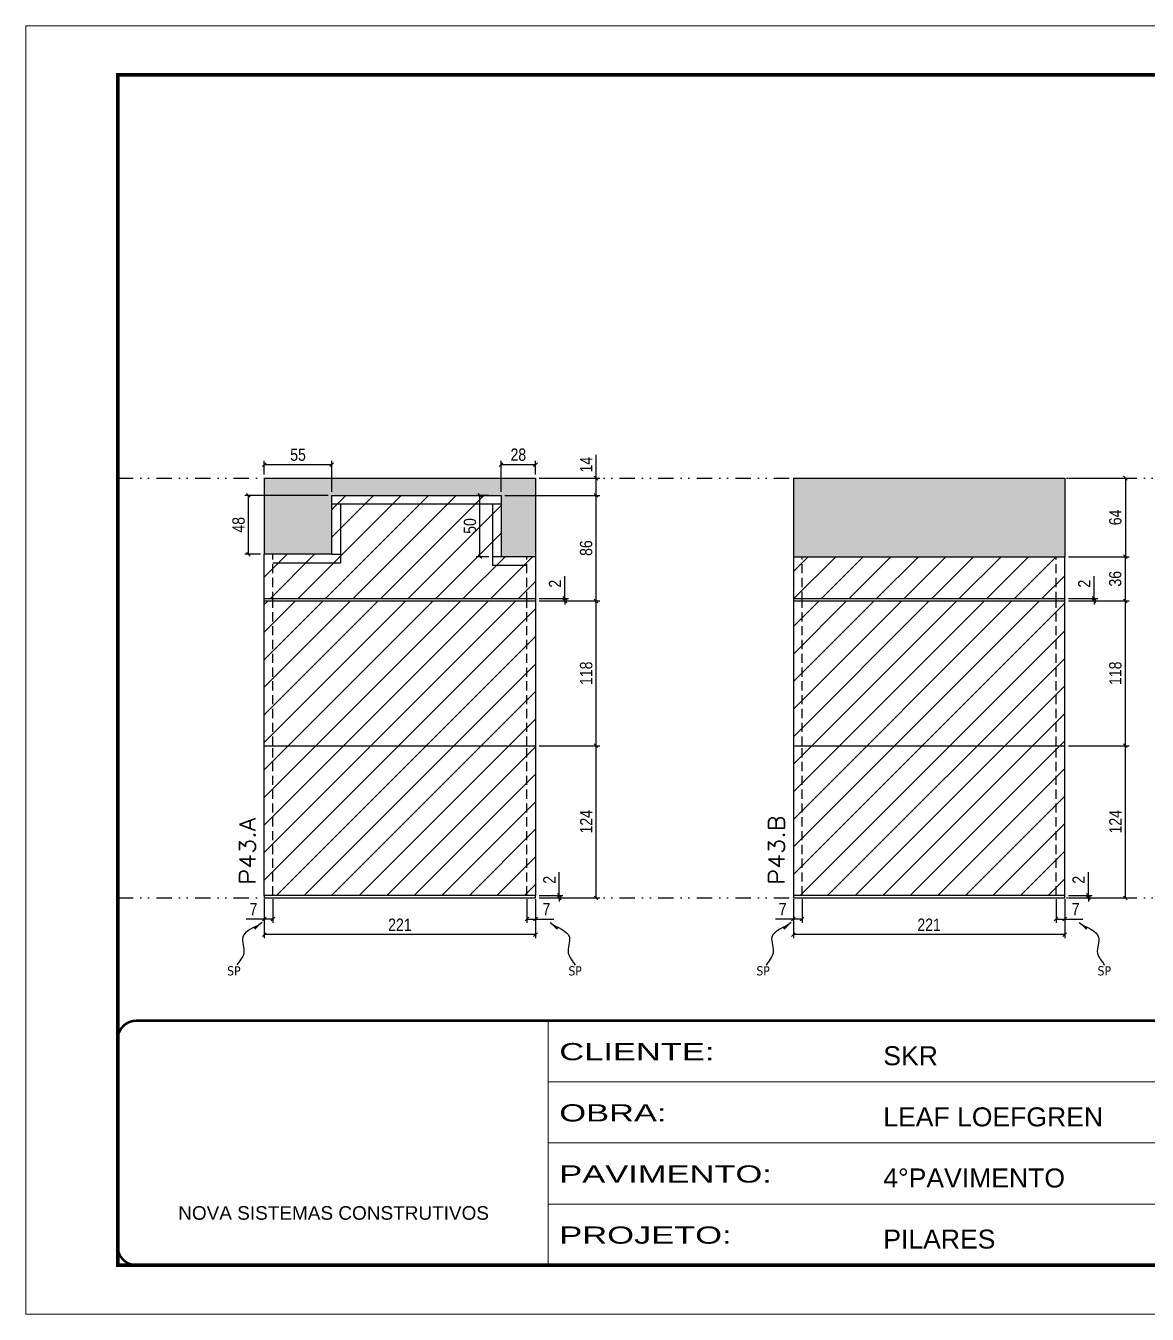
# Model space of a CAD drawing. Extents: x 14400 to 27878, y -21631 to 6985.
# Drawn here: x 17583 to 18497, y -10145 to -9095 of the extents above; entities that cross this region are included whole.
import ezdxf

# ---------------------------------------------------------------- set-up
doc = ezdxf.new("R2010")
doc.units = 0
for name, pattern in [('CONTINUO', [0]), ('DASHED', [0.75, 0.5, -0.25]), ('DIVIDE2', [0.625, 0.25, -0.125, 0, -0.125, 0, -0.125]), ('HIDDEN', [0.375, 0.25, -0.125])]:
    doc.linetypes.add(name, pattern=pattern)
for name, color, linetype in [('COTA', 241, 'Continuous'), ('Nível', 160, 'Continuous'), ('Painéis', 200, 'Continuous'), ('SARR_2.2x7', 40, 'Continuous'), ('Sarrafo de Pressão', 42, 'HIDDEN'), ('texto', 7, 'Continuous')]:
    doc.layers.add(name, color=color, linetype=linetype)
for name, color, linetype, lineweight in [('Folhas', 255, 'Continuous', 9), ('Hachura', 251, 'Continuous', 9), ('SARRAFO DE PRESSAO', 251, 'DASHED', 9), ('Texto Seção', 7, 'Continuous', 15)]:
    doc.layers.add(name, color=color, linetype=linetype, lineweight=lineweight)
doc.styles.add('ARIAL', font='arial.ttf')
doc.styles.add('COTA TECNICA', font='techl___.ttf', dxfattribs={"height": 10})
doc.styles.add('COTA TECNICA-50', font='techl___.ttf', dxfattribs={"height": 10})
doc.styles.add('REGUA-120', font='ROMANS.shx', dxfattribs={"height": 15})
doc.styles.get("Standard").update_dxf_attribs({"font": 'arial.ttf'})
doc.styles.add('Tecnologia', font='')
doc.styles.get('Tecnologia').set_extended_font_data('Forgotten Futurist')
doc.dimstyles.new('COTA PAINEL-50', dxfattribs={"dimtxt": 10, "dimasz": 3, "dimexe": 3, "dimexo": 3, "dimgap": 3, "dimtad": 1, "dimdec": 1, "dimzin": 12, "dimdsep": 46, "dimtxsty": 'COTA TECNICA-50', "dimblk1": 'OBLIQUE', "dimblk2": 'OBLIQUE', "dimsah": 1, "dimcen": 0.9, "dimclrd": 4, "dimclre": 4, "dimclrt": 240, "dimadec": 1, "dimazin": 3, "dimtfac": 1, "dimtdec": 1, "dimtmove": 0, "dimatfit": 3, "dimfxl": 1, "dimtolj": 1, "dimtzin": 12, "dimarcsym": 0})
doc.dimstyles.new('PAINEL', dxfattribs={"dimtxt": 10, "dimasz": 3, "dimexe": 3, "dimexo": 3, "dimgap": 3, "dimtad": 1, "dimdec": 1, "dimzin": 12, "dimdsep": 46, "dimtxsty": 'COTA TECNICA', "dimblk1": 'OBLIQUE', "dimblk2": 'OBLIQUE', "dimsah": 1, "dimcen": 0.9, "dimclrd": 4, "dimclre": 4, "dimclrt": 240, "dimadec": 1, "dimazin": 3, "dimtfac": 1, "dimtdec": 1, "dimtmove": 0, "dimatfit": 3, "dimfxl": 1, "dimtolj": 1, "dimtzin": 12, "dimarcsym": 0})
doc.dimstyles.get("Standard").update_dxf_attribs({"dimtxt": 0.18, "dimasz": 0.18, "dimexe": 0.18, "dimexo": 0.0625, "dimgap": 0.09, "dimtad": 0, "dimtih": 1, "dimtoh": 1, "dimdec": 4, "dimzin": 0, "dimdsep": 46, "dimtxsty": 'Standard', "dimcen": 0.09, "dimadec": 0, "dimazin": 0, "dimtfac": 1, "dimtdec": 4, "dimtofl": 0, "dimtmove": 0, "dimatfit": 3, "dimfxl": 1, "dimtolj": 1, "dimtzin": 0, "dimarcsym": 0})

# ---------------------------------------------------------------- blocks, each defined once
blk = doc.blocks.new('9999999999')
at = {"color": 30, "linetype": 'CONTINUO'}
for p, q in [((98564.6, 34230.2), (98564.6, 34429.4)), ((98564.6, 34379.6), (99584, 34379.6)), ((98564.6, 34329.8), (99488, 34329.8)), ((98564.6, 34280), (99488, 34280))]:
    blk.add_line(p, q, dxfattribs=at)
at = {"color": 30, "linetype": 'CONTINUO', "const_width": 2}
blk.add_lwpolyline([(99584, 34230.2), (99584, 34414.4, 0.414214), (99569, 34429.4), (98229, 34429.4, 0.414214), (98214, 34414.4), (98214, 34245.2, 0.414214), (98229, 34230.2), (99584, 34230.2)], format="xyb", dxfattribs=at)
at = {"layer": 'Folhas'}
blk.add_lwpolyline([(98139, 34190.2), (99624, 34190.2), (99624, 35240.2), (98139, 35240.2)], close=True, dxfattribs=at)
at = {"layer": 'Folhas', "color": 30, "const_width": 3}
blk.add_lwpolyline([(98214, 34230.2), (99584, 34230.2), (99584, 35200.2), (98214, 35200.2)], close=True, dxfattribs=at)
at = {"color": 7, "linetype": 'Continuous', "ltscale": 5, "style": 'ARIAL'}
for s, height, p in [('SKR', 15.48, (98837.7, 34393.1)), ('LEAF LOEFGREN', 15.483, (98837.7, 34343.3)), ('4°PAVIMENTO', 15.483, (98837.7, 34293.5)), ('NOVA SISTEMAS CONSTRUTIVOS', 11.059, (98263.2, 34267.2)), ('PILARES', 15.48, (98837.7, 34243.7))]:
    blk.add_text(s, height=height, dxfattribs=at).set_placement(p)
at = {"layer": 'Folhas', "color": 7, "style": 'Tecnologia', "width": 1.5}
for s, p in [('CLIENTE:', (98573.7, 34397.2)), ('OBRA:', (98573.7, 34347.3)), ('PAVIMENTO:', (98573.7, 34297.5)), ('PROJETO:', (98573.7, 34247.7))]:
    blk.add_text(s, height=14, dxfattribs=at).set_placement(p)
blk = doc.blocks.new('_Oblique')
at = {"color": 0, "linetype": 'ByBlock', "lineweight": -2}
blk.add_line((-0.5, -0.5), (0.5, 0.5), dxfattribs=at)
blk = doc.blocks.new('*D1730')
at = {"layer": 'COTA', "color": 4, "lineweight": -2, "transparency": 16777216}
for p, q in [((18209, -9807), (18209, -9838.9)), ((18430, -9807), (18430, -9838.9)), ((18430, -9835.9), (18209, -9835.9))]:
    blk.add_line(p, q, dxfattribs=at)
at = {"layer": 'Defpoints', "color": 0, "transparency": 16777216}
for p in [(18209, -9804), (18430, -9804), (18209, -9835.9)]:
    blk.add_point(p, dxfattribs=at)
at = {"layer": 'COTA', "color": 4, "lineweight": -2, "transparency": 16777216, "xscale": 3, "yscale": 3, "zscale": 3, "rotation": 180}
blk.add_blockref('_Oblique', (18209, -9835.9), dxfattribs=at)
at = {"layer": 'COTA', "color": 4, "lineweight": -2, "transparency": 16777216, "xscale": 3, "yscale": 3, "zscale": 3}
blk.add_blockref('_Oblique', (18430, -9835.9), dxfattribs=at)
at = {"layer": 'COTA', "color": 240, "transparency": 16777216, "insert": (18319.5, -9827.9), "char_height": 10, "attachment_point": 5, "style": 'COTA TECNICA'}
blk.add_mtext('\\A1;221', dxfattribs=at)
blk = doc.blocks.new('*D1731')
at = {"layer": 'COTA', "color": 4, "lineweight": -2, "transparency": 16777216}
for p, q in [((18423, -9807), (18423, -9826.3)), ((18430, -9809), (18430, -9826.3)), ((18423, -9823.3), (18430, -9823.3)), ((18430, -9823.3), (18444.8, -9823.3))]:
    blk.add_line(p, q, dxfattribs=at)
at = {"layer": 'Defpoints', "color": 0, "transparency": 16777216}
for p in [(18423, -9804), (18430, -9806), (18430, -9823.3)]:
    blk.add_point(p, dxfattribs=at)
at = {"layer": 'COTA', "color": 4, "lineweight": -2, "transparency": 16777216, "xscale": 3, "yscale": 3, "zscale": 3, "rotation": 180}
blk.add_blockref('_Oblique', (18423, -9823.3), dxfattribs=at)
at = {"layer": 'COTA', "color": 4, "lineweight": -2, "transparency": 16777216, "xscale": 3, "yscale": 3, "zscale": 3}
blk.add_blockref('_Oblique', (18430, -9823.3), dxfattribs=at)
at = {"layer": 'COTA', "color": 240, "transparency": 16777216, "insert": (18438.9, -9815.2), "char_height": 10, "attachment_point": 5, "style": 'COTA TECNICA-50'}
blk.add_mtext('\\A1;7', dxfattribs=at)
blk = doc.blocks.new('*D1732')
at = {"layer": 'COTA', "color": 4, "lineweight": -2, "transparency": 16777216}
for p, q in [((18209, -9809), (18209, -9826.3)), ((18216, -9807), (18216, -9826.3)), ((18209, -9823.3), (18194.3, -9823.3)), ((18216, -9823.3), (18209, -9823.3))]:
    blk.add_line(p, q, dxfattribs=at)
at = {"layer": 'Defpoints', "color": 0, "transparency": 16777216}
for p in [(18209, -9806), (18216, -9804), (18209, -9823.3)]:
    blk.add_point(p, dxfattribs=at)
at = {"layer": 'COTA', "color": 4, "lineweight": -2, "transparency": 16777216, "xscale": 3, "yscale": 3, "zscale": 3, "rotation": 180}
blk.add_blockref('_Oblique', (18209, -9823.3), dxfattribs=at)
at = {"layer": 'COTA', "color": 4, "lineweight": -2, "transparency": 16777216, "xscale": 3, "yscale": 3, "zscale": 3}
blk.add_blockref('_Oblique', (18216, -9823.3), dxfattribs=at)
at = {"layer": 'COTA', "color": 240, "transparency": 16777216, "insert": (18200.2, -9815.2), "char_height": 10, "attachment_point": 5, "style": 'COTA TECNICA-50'}
blk.add_mtext('\\A1;7', dxfattribs=at)
blk = doc.blocks.new('*D1733')
at = {"layer": 'COTA', "color": 4, "lineweight": -2, "transparency": 16777216}
for p, q in [((18449.3, -9804), (18449.3, -9785.2)), ((18433, -9804), (18452.3, -9804)), ((18433, -9806), (18452.3, -9806)), ((18449.3, -9806), (18449.3, -9804)), ((18449.3, -9806), (18449.3, -9809))]:
    blk.add_line(p, q, dxfattribs=at)
at = {"layer": 'Defpoints', "color": 0, "transparency": 16777216}
for p in [(18430, -9804), (18430, -9806), (18449.3, -9806)]:
    blk.add_point(p, dxfattribs=at)
at = {"layer": 'COTA', "color": 4, "lineweight": -2, "transparency": 16777216, "xscale": 3, "yscale": 3, "zscale": 3}
for p, rotation in [((18449.3, -9804), 270), ((18449.3, -9806), 90)]:
    blk.add_blockref('_Oblique', p, dxfattribs=dict(at, rotation=rotation))
at = {"layer": 'COTA', "color": 240, "transparency": 16777216, "insert": (18441.3, -9791.3), "char_height": 10, "attachment_point": 5, "rotation": 90, "style": 'COTA TECNICA-50'}
blk.add_mtext('\\A1;2', dxfattribs=at)
blk = doc.blocks.new('*D1734')
at = {"layer": 'COTA', "color": 4, "linetype": 'ByBlock', "lineweight": -2, "transparency": 16777216}
for p, q in [((18433, -9682), (18482.4, -9682)), ((18479.4, -9806), (18479.4, -9682)), ((18433, -9806), (18482.4, -9806))]:
    blk.add_line(p, q, dxfattribs=at)
at = {"layer": 'Defpoints', "color": 0, "linetype": 'ByBlock', "transparency": 16777216}
for p in [(18430, -9682), (18479.4, -9682), (18430, -9806)]:
    blk.add_point(p, dxfattribs=at)
at = {"layer": 'COTA', "color": 4, "linetype": 'ByBlock', "lineweight": -2, "transparency": 16777216, "xscale": 3, "yscale": 3, "zscale": 3}
for p, rotation in [((18479.4, -9682), 90), ((18479.4, -9806), 270)]:
    blk.add_blockref('_Oblique', p, dxfattribs=dict(at, rotation=rotation))
at = {"layer": 'COTA', "color": 240, "linetype": 'ByBlock', "transparency": 16777216, "insert": (18471.3, -9744), "char_height": 10, "attachment_point": 5, "rotation": 90, "style": 'COTA TECNICA'}
blk.add_mtext('\\A1;124', dxfattribs=at)
blk = doc.blocks.new('*D1735')
at = {"layer": 'COTA', "color": 4, "linetype": 'ByBlock', "lineweight": -2, "transparency": 16777216}
for p, q in [((18433, -9682), (18482.4, -9682)), ((18479.4, -9806), (18479.4, -9682)), ((18433, -9806), (18482.4, -9806))]:
    blk.add_line(p, q, dxfattribs=at)
at = {"layer": 'Defpoints', "color": 0, "linetype": 'ByBlock', "transparency": 16777216}
for p in [(18430, -9682), (18479.4, -9682), (18430, -9806)]:
    blk.add_point(p, dxfattribs=at)
at = {"layer": 'COTA', "color": 4, "linetype": 'ByBlock', "lineweight": -2, "transparency": 16777216, "xscale": 3, "yscale": 3, "zscale": 3}
for p, rotation in [((18479.4, -9682), 90), ((18479.4, -9806), 270)]:
    blk.add_blockref('_Oblique', p, dxfattribs=dict(at, rotation=rotation))
at = {"layer": 'COTA', "color": 240, "linetype": 'ByBlock', "transparency": 16777216, "insert": (18471.3, -9744), "char_height": 10, "attachment_point": 5, "rotation": 90, "style": 'COTA TECNICA'}
blk.add_mtext('\\A1;124', dxfattribs=at)
blk = doc.blocks.new('*D1736')
at = {"layer": 'COTA', "color": 4, "lineweight": -2, "transparency": 16777216}
for p, q in [((18433, -9564), (18482.4, -9564)), ((18479.4, -9682), (18479.4, -9564)), ((18433, -9682), (18482.4, -9682))]:
    blk.add_line(p, q, dxfattribs=at)
at = {"layer": 'Defpoints', "color": 0, "transparency": 16777216}
for p in [(18430, -9564), (18479.4, -9564), (18430, -9682)]:
    blk.add_point(p, dxfattribs=at)
at = {"layer": 'COTA', "color": 4, "lineweight": -2, "transparency": 16777216, "xscale": 3, "yscale": 3, "zscale": 3}
for p, rotation in [((18479.4, -9564), 90), ((18479.4, -9682), 270)]:
    blk.add_blockref('_Oblique', p, dxfattribs=dict(at, rotation=rotation))
at = {"layer": 'COTA', "color": 240, "transparency": 16777216, "insert": (18471.3, -9623), "char_height": 10, "attachment_point": 5, "rotation": 90, "style": 'COTA TECNICA'}
blk.add_mtext('\\A1;118', dxfattribs=at)
blk = doc.blocks.new('*D1737')
at = {"layer": 'COTA', "color": 4, "lineweight": -2, "transparency": 16777216}
for p, q in [((18433, -9464), (18482.4, -9464)), ((18479.4, -9464), (18479.4, -9528)), ((18433, -9528), (18482.4, -9528))]:
    blk.add_line(p, q, dxfattribs=at)
at = {"layer": 'Defpoints', "color": 0, "transparency": 16777216}
for p in [(18430, -9464), (18430, -9528), (18479.4, -9528)]:
    blk.add_point(p, dxfattribs=at)
at = {"layer": 'COTA', "color": 4, "lineweight": -2, "transparency": 16777216, "xscale": 3, "yscale": 3, "zscale": 3}
for p, rotation in [((18479.4, -9464), 90), ((18479.4, -9528), 270)]:
    blk.add_blockref('_Oblique', p, dxfattribs=dict(at, rotation=rotation))
at = {"layer": 'COTA', "color": 240, "transparency": 16777216, "insert": (18471.3, -9496), "char_height": 10, "attachment_point": 5, "rotation": 90, "style": 'COTA TECNICA'}
blk.add_mtext('\\A1;64', dxfattribs=at)
blk = doc.blocks.new('*D2087')
at = {"layer": 'COTA', "color": 4, "lineweight": -2, "transparency": 16777216}
for p, q in [((18433, -9528), (18482.4, -9528)), ((18479.4, -9564), (18479.4, -9528)), ((18433, -9564), (18482.4, -9564))]:
    blk.add_line(p, q, dxfattribs=at)
at = {"layer": 'Defpoints', "color": 0, "transparency": 16777216}
for p in [(18430, -9528), (18479.4, -9528), (18430, -9564)]:
    blk.add_point(p, dxfattribs=at)
at = {"layer": 'COTA', "color": 4, "lineweight": -2, "transparency": 16777216, "xscale": 3, "yscale": 3, "zscale": 3}
for p, rotation in [((18479.4, -9528), 90), ((18479.4, -9564), 270)]:
    blk.add_blockref('_Oblique', p, dxfattribs=dict(at, rotation=rotation))
at = {"layer": 'COTA', "color": 240, "transparency": 16777216, "insert": (18471.2, -9546), "char_height": 10, "attachment_point": 5, "rotation": 90, "style": 'COTA TECNICA'}
blk.add_mtext('\\A1;36', dxfattribs=at)
blk = doc.blocks.new('*D2090')
at = {"layer": 'COTA', "color": 4, "lineweight": -2, "transparency": 16777216}
for p, q in [((17777.8, -9807), (17777.8, -9838.9)), ((17998.8, -9807), (17998.8, -9838.9)), ((17998.8, -9835.9), (17777.8, -9835.9))]:
    blk.add_line(p, q, dxfattribs=at)
at = {"layer": 'Defpoints', "color": 0, "transparency": 16777216}
for p in [(17777.8, -9804), (17998.8, -9804), (17777.8, -9835.9)]:
    blk.add_point(p, dxfattribs=at)
at = {"layer": 'COTA', "color": 4, "lineweight": -2, "transparency": 16777216, "xscale": 3, "yscale": 3, "zscale": 3, "rotation": 180}
blk.add_blockref('_Oblique', (17777.8, -9835.9), dxfattribs=at)
at = {"layer": 'COTA', "color": 4, "lineweight": -2, "transparency": 16777216, "xscale": 3, "yscale": 3, "zscale": 3}
blk.add_blockref('_Oblique', (17998.8, -9835.9), dxfattribs=at)
at = {"layer": 'COTA', "color": 240, "transparency": 16777216, "insert": (17888.3, -9827.9), "char_height": 10, "attachment_point": 5, "style": 'COTA TECNICA'}
blk.add_mtext('\\A1;221', dxfattribs=at)
blk = doc.blocks.new('*D2091')
at = {"layer": 'COTA', "color": 4, "lineweight": -2, "transparency": 16777216}
for p, q in [((17991.8, -9807), (17991.8, -9826.3)), ((17998.8, -9809), (17998.8, -9826.3)), ((17991.8, -9823.3), (17998.8, -9823.3)), ((17998.8, -9823.3), (18013.6, -9823.3))]:
    blk.add_line(p, q, dxfattribs=at)
at = {"layer": 'Defpoints', "color": 0, "transparency": 16777216}
for p in [(17991.8, -9804), (17998.8, -9806), (17998.8, -9823.3)]:
    blk.add_point(p, dxfattribs=at)
at = {"layer": 'COTA', "color": 4, "lineweight": -2, "transparency": 16777216, "xscale": 3, "yscale": 3, "zscale": 3, "rotation": 180}
blk.add_blockref('_Oblique', (17991.8, -9823.3), dxfattribs=at)
at = {"layer": 'COTA', "color": 4, "lineweight": -2, "transparency": 16777216, "xscale": 3, "yscale": 3, "zscale": 3}
blk.add_blockref('_Oblique', (17998.8, -9823.3), dxfattribs=at)
at = {"layer": 'COTA', "color": 240, "transparency": 16777216, "insert": (18007.7, -9815.2), "char_height": 10, "attachment_point": 5, "style": 'COTA TECNICA-50'}
blk.add_mtext('\\A1;7', dxfattribs=at)
blk = doc.blocks.new('*D2092')
at = {"layer": 'COTA', "color": 4, "lineweight": -2, "transparency": 16777216}
for p, q in [((17777.8, -9809), (17777.8, -9826.3)), ((17784.8, -9807), (17784.8, -9826.3)), ((17777.8, -9823.3), (17763.1, -9823.3)), ((17784.8, -9823.3), (17777.8, -9823.3))]:
    blk.add_line(p, q, dxfattribs=at)
at = {"layer": 'Defpoints', "color": 0, "transparency": 16777216}
for p in [(17777.8, -9806), (17784.8, -9804), (17777.8, -9823.3)]:
    blk.add_point(p, dxfattribs=at)
at = {"layer": 'COTA', "color": 4, "lineweight": -2, "transparency": 16777216, "xscale": 3, "yscale": 3, "zscale": 3, "rotation": 180}
blk.add_blockref('_Oblique', (17777.8, -9823.3), dxfattribs=at)
at = {"layer": 'COTA', "color": 4, "lineweight": -2, "transparency": 16777216, "xscale": 3, "yscale": 3, "zscale": 3}
blk.add_blockref('_Oblique', (17784.8, -9823.3), dxfattribs=at)
at = {"layer": 'COTA', "color": 240, "transparency": 16777216, "insert": (17769, -9815.2), "char_height": 10, "attachment_point": 5, "style": 'COTA TECNICA-50'}
blk.add_mtext('\\A1;7', dxfattribs=at)
blk = doc.blocks.new('*D2093')
at = {"layer": 'COTA', "color": 4, "lineweight": -2, "transparency": 16777216}
for p, q in [((18018.1, -9804), (18018.1, -9785.2)), ((18001.8, -9804), (18021.1, -9804)), ((18001.8, -9806), (18021.1, -9806)), ((18018.1, -9806), (18018.1, -9804)), ((18018.1, -9806), (18018.1, -9809))]:
    blk.add_line(p, q, dxfattribs=at)
at = {"layer": 'Defpoints', "color": 0, "transparency": 16777216}
for p in [(17998.8, -9804), (17998.8, -9806), (18018.1, -9806)]:
    blk.add_point(p, dxfattribs=at)
at = {"layer": 'COTA', "color": 4, "lineweight": -2, "transparency": 16777216, "xscale": 3, "yscale": 3, "zscale": 3}
for p, rotation in [((18018.1, -9804), 270), ((18018.1, -9806), 90)]:
    blk.add_blockref('_Oblique', p, dxfattribs=dict(at, rotation=rotation))
at = {"layer": 'COTA', "color": 240, "transparency": 16777216, "insert": (18010.1, -9791.3), "char_height": 10, "attachment_point": 5, "rotation": 90, "style": 'COTA TECNICA-50'}
blk.add_mtext('\\A1;2', dxfattribs=at)
blk = doc.blocks.new('*D2094')
at = {"layer": 'COTA', "color": 4, "linetype": 'ByBlock', "lineweight": -2, "transparency": 16777216}
for p, q in [((18001.8, -9682), (18051.2, -9682)), ((18048.2, -9806), (18048.2, -9682)), ((18001.8, -9806), (18051.2, -9806))]:
    blk.add_line(p, q, dxfattribs=at)
at = {"layer": 'Defpoints', "color": 0, "linetype": 'ByBlock', "transparency": 16777216}
for p in [(17998.8, -9682), (18048.2, -9682), (17998.8, -9806)]:
    blk.add_point(p, dxfattribs=at)
at = {"layer": 'COTA', "color": 4, "linetype": 'ByBlock', "lineweight": -2, "transparency": 16777216, "xscale": 3, "yscale": 3, "zscale": 3}
for p, rotation in [((18048.2, -9682), 90), ((18048.2, -9806), 270)]:
    blk.add_blockref('_Oblique', p, dxfattribs=dict(at, rotation=rotation))
at = {"layer": 'COTA', "color": 240, "linetype": 'ByBlock', "transparency": 16777216, "insert": (18040.1, -9744), "char_height": 10, "attachment_point": 5, "rotation": 90, "style": 'COTA TECNICA'}
blk.add_mtext('\\A1;124', dxfattribs=at)
blk = doc.blocks.new('*D2095')
at = {"layer": 'COTA', "color": 4, "linetype": 'ByBlock', "lineweight": -2, "transparency": 16777216}
for p, q in [((18001.8, -9682), (18051.2, -9682)), ((18048.2, -9806), (18048.2, -9682)), ((18001.8, -9806), (18051.2, -9806))]:
    blk.add_line(p, q, dxfattribs=at)
at = {"layer": 'Defpoints', "color": 0, "linetype": 'ByBlock', "transparency": 16777216}
for p in [(17998.8, -9682), (18048.2, -9682), (17998.8, -9806)]:
    blk.add_point(p, dxfattribs=at)
at = {"layer": 'COTA', "color": 4, "linetype": 'ByBlock', "lineweight": -2, "transparency": 16777216, "xscale": 3, "yscale": 3, "zscale": 3}
for p, rotation in [((18048.2, -9682), 90), ((18048.2, -9806), 270)]:
    blk.add_blockref('_Oblique', p, dxfattribs=dict(at, rotation=rotation))
at = {"layer": 'COTA', "color": 240, "linetype": 'ByBlock', "transparency": 16777216, "insert": (18040.1, -9744), "char_height": 10, "attachment_point": 5, "rotation": 90, "style": 'COTA TECNICA'}
blk.add_mtext('\\A1;124', dxfattribs=at)
blk = doc.blocks.new('*D2096')
at = {"layer": 'COTA', "color": 4, "lineweight": -2, "transparency": 16777216}
for p, q in [((18001.8, -9564), (18051.2, -9564)), ((18048.2, -9682), (18048.2, -9564)), ((18001.8, -9682), (18051.2, -9682))]:
    blk.add_line(p, q, dxfattribs=at)
at = {"layer": 'Defpoints', "color": 0, "transparency": 16777216}
for p in [(17998.8, -9564), (18048.2, -9564), (17998.8, -9682)]:
    blk.add_point(p, dxfattribs=at)
at = {"layer": 'COTA', "color": 4, "lineweight": -2, "transparency": 16777216, "xscale": 3, "yscale": 3, "zscale": 3}
for p, rotation in [((18048.2, -9564), 90), ((18048.2, -9682), 270)]:
    blk.add_blockref('_Oblique', p, dxfattribs=dict(at, rotation=rotation))
at = {"layer": 'COTA', "color": 240, "transparency": 16777216, "insert": (18040.1, -9623), "char_height": 10, "attachment_point": 5, "rotation": 90, "style": 'COTA TECNICA'}
blk.add_mtext('\\A1;118', dxfattribs=at)
blk = doc.blocks.new('*D2097')
at = {"layer": 'COTA', "color": 4, "lineweight": -2, "transparency": 16777216}
for p, q in [((17970.8, -9475), (17970.8, -9450)), ((17998.8, -9461), (17998.8, -9450)), ((17998.8, -9453), (17970.8, -9453))]:
    blk.add_line(p, q, dxfattribs=at)
at = {"layer": 'Defpoints', "color": 0, "transparency": 16777216}
for p in [(17970.8, -9453), (17998.8, -9464), (17970.8, -9478)]:
    blk.add_point(p, dxfattribs=at)
at = {"layer": 'COTA', "color": 4, "lineweight": -2, "transparency": 16777216, "xscale": 3, "yscale": 3, "zscale": 3, "rotation": 180}
blk.add_blockref('_Oblique', (17970.8, -9453), dxfattribs=at)
at = {"layer": 'COTA', "color": 4, "lineweight": -2, "transparency": 16777216, "xscale": 3, "yscale": 3, "zscale": 3}
blk.add_blockref('_Oblique', (17998.8, -9453), dxfattribs=at)
at = {"layer": 'COTA', "color": 240, "transparency": 16777216, "insert": (17984.8, -9444.9), "char_height": 10, "attachment_point": 5, "style": 'COTA TECNICA'}
blk.add_mtext('\\A1;28', dxfattribs=at)
blk = doc.blocks.new('*D2098')
at = {"layer": 'COTA', "color": 4, "lineweight": -2, "transparency": 16777216}
for p, q in [((17960.8, -9478), (17950.5, -9478)), ((17953.5, -9528), (17953.5, -9478)), ((17960.8, -9528), (17950.5, -9528))]:
    blk.add_line(p, q, dxfattribs=at)
at = {"layer": 'Defpoints', "color": 0, "transparency": 16777216}
for p in [(17953.5, -9478), (17963.8, -9478), (17963.8, -9528)]:
    blk.add_point(p, dxfattribs=at)
at = {"layer": 'COTA', "color": 4, "lineweight": -2, "transparency": 16777216, "xscale": 3, "yscale": 3, "zscale": 3}
for p, rotation in [((17953.5, -9478), 90), ((17953.5, -9528), 270)]:
    blk.add_blockref('_Oblique', p, dxfattribs=dict(at, rotation=rotation))
at = {"layer": 'COTA', "color": 240, "transparency": 16777216, "insert": (17945.4, -9503), "char_height": 10, "attachment_point": 5, "rotation": 90, "style": 'COTA TECNICA'}
blk.add_mtext('\\A1;50', dxfattribs=at)
blk = doc.blocks.new('*D2099')
at = {"layer": 'COTA', "color": 4, "lineweight": -2, "transparency": 16777216}
for p, q in [((17973.8, -9478), (18051.2, -9478)), ((18048.2, -9564), (18048.2, -9478)), ((18001.8, -9564), (18051.2, -9564))]:
    blk.add_line(p, q, dxfattribs=at)
at = {"layer": 'Defpoints', "color": 0, "transparency": 16777216}
for p in [(17970.8, -9478), (18048.2, -9478), (17998.8, -9564)]:
    blk.add_point(p, dxfattribs=at)
at = {"layer": 'COTA', "color": 4, "lineweight": -2, "transparency": 16777216, "xscale": 3, "yscale": 3, "zscale": 3}
for p, rotation in [((18048.2, -9478), 90), ((18048.2, -9564), 270)]:
    blk.add_blockref('_Oblique', p, dxfattribs=dict(at, rotation=rotation))
at = {"layer": 'COTA', "color": 240, "transparency": 16777216, "insert": (18040.1, -9521), "char_height": 10, "attachment_point": 5, "rotation": 90, "style": 'COTA TECNICA'}
blk.add_mtext('\\A1;86', dxfattribs=at)
blk = doc.blocks.new('*D2100')
at = {"layer": 'COTA', "color": 4, "lineweight": -2, "transparency": 16777216}
for p, q in [((18048.2, -9464), (18048.2, -9444.9)), ((18001.8, -9464), (18051.2, -9464)), ((18048.2, -9478), (18048.2, -9464)), ((17973.8, -9478), (18051.2, -9478))]:
    blk.add_line(p, q, dxfattribs=at)
at = {"layer": 'Defpoints', "color": 0, "transparency": 16777216}
for p in [(17998.8, -9464), (18048.2, -9464), (17970.8, -9478)]:
    blk.add_point(p, dxfattribs=at)
at = {"layer": 'COTA', "color": 4, "lineweight": -2, "transparency": 16777216, "xscale": 3, "yscale": 3, "zscale": 3}
for p, rotation in [((18048.2, -9464), 90), ((18048.2, -9478), 270)]:
    blk.add_blockref('_Oblique', p, dxfattribs=dict(at, rotation=rotation))
at = {"layer": 'COTA', "color": 240, "transparency": 16777216, "insert": (18040.1, -9453), "char_height": 10, "attachment_point": 5, "rotation": 90, "style": 'COTA TECNICA'}
blk.add_mtext('\\A1;14', dxfattribs=at)
blk = doc.blocks.new('*D2233')
at = {"layer": 'COTA', "color": 4, "lineweight": -2, "transparency": 16777216}
for p, q in [((18022.7, -9562), (18022.7, -9543.9)), ((18001.8, -9562), (18025.7, -9562)), ((18001.8, -9564), (18025.7, -9564)), ((18022.7, -9564), (18022.7, -9562)), ((18022.7, -9564), (18022.7, -9567))]:
    blk.add_line(p, q, dxfattribs=at)
at = {"layer": 'Defpoints', "color": 0, "transparency": 16777216}
for p in [(17998.8, -9562), (17998.8, -9564), (18022.7, -9562)]:
    blk.add_point(p, dxfattribs=at)
at = {"layer": 'COTA', "color": 4, "lineweight": -2, "transparency": 16777216, "xscale": 3, "yscale": 3, "zscale": 3}
for p, rotation in [((18022.7, -9562), 270), ((18022.7, -9564), 90)]:
    blk.add_blockref('_Oblique', p, dxfattribs=dict(at, rotation=rotation))
at = {"layer": 'COTA', "color": 240, "transparency": 16777216, "insert": (18014.7, -9550), "char_height": 10, "attachment_point": 5, "rotation": 90, "style": 'COTA TECNICA'}
blk.add_mtext('\\A1;2', dxfattribs=at)
blk = doc.blocks.new('*D2234')
at = {"layer": 'COTA', "color": 4, "lineweight": -2, "transparency": 16777216}
for p, q in [((18453.9, -9562), (18453.9, -9543.9)), ((18433, -9562), (18456.9, -9562)), ((18433, -9564), (18456.9, -9564)), ((18453.9, -9564), (18453.9, -9562)), ((18453.9, -9564), (18453.9, -9567))]:
    blk.add_line(p, q, dxfattribs=at)
at = {"layer": 'Defpoints', "color": 0, "transparency": 16777216}
for p in [(18430, -9562), (18430, -9564), (18453.9, -9562)]:
    blk.add_point(p, dxfattribs=at)
at = {"layer": 'COTA', "color": 4, "lineweight": -2, "transparency": 16777216, "xscale": 3, "yscale": 3, "zscale": 3}
for p, rotation in [((18453.9, -9562), 270), ((18453.9, -9564), 90)]:
    blk.add_blockref('_Oblique', p, dxfattribs=dict(at, rotation=rotation))
at = {"layer": 'COTA', "color": 240, "transparency": 16777216, "insert": (18445.9, -9550), "char_height": 10, "attachment_point": 5, "rotation": 90, "style": 'COTA TECNICA'}
blk.add_mtext('\\A1;2', dxfattribs=at)
blk = doc.blocks.new('*D2499')
at = {"layer": 'COTA', "color": 4, "lineweight": -2, "transparency": 16777216}
for p, q in [((17829.8, -9478), (17761.9, -9478)), ((17764.9, -9526), (17764.9, -9478)), ((17774.8, -9526), (17761.9, -9526))]:
    blk.add_line(p, q, dxfattribs=at)
at = {"layer": 'Defpoints', "color": 0, "transparency": 16777216}
for p in [(17764.9, -9478), (17832.8, -9478), (17777.8, -9526)]:
    blk.add_point(p, dxfattribs=at)
at = {"layer": 'COTA', "color": 4, "lineweight": -2, "transparency": 16777216, "xscale": 3, "yscale": 3, "zscale": 3}
for p, rotation in [((17764.9, -9478), 90), ((17764.9, -9526), 270)]:
    blk.add_blockref('_Oblique', p, dxfattribs=dict(at, rotation=rotation))
at = {"layer": 'COTA', "color": 240, "transparency": 16777216, "insert": (17756.9, -9502), "char_height": 10, "attachment_point": 5, "rotation": 90, "style": 'COTA TECNICA'}
blk.add_mtext('\\A1;48', dxfattribs=at)
blk = doc.blocks.new('*D2500')
at = {"layer": 'COTA', "color": 4, "lineweight": -2, "transparency": 16777216}
for p, q in [((17777.8, -9461), (17777.8, -9450)), ((17832.8, -9475), (17832.8, -9450)), ((17832.8, -9453), (17777.8, -9453))]:
    blk.add_line(p, q, dxfattribs=at)
at = {"layer": 'Defpoints', "color": 0, "transparency": 16777216}
for p in [(17777.8, -9453), (17777.8, -9464), (17832.8, -9478)]:
    blk.add_point(p, dxfattribs=at)
at = {"layer": 'COTA', "color": 4, "lineweight": -2, "transparency": 16777216, "xscale": 3, "yscale": 3, "zscale": 3, "rotation": 180}
blk.add_blockref('_Oblique', (17777.8, -9453), dxfattribs=at)
at = {"layer": 'COTA', "color": 4, "lineweight": -2, "transparency": 16777216, "xscale": 3, "yscale": 3, "zscale": 3}
blk.add_blockref('_Oblique', (17832.8, -9453), dxfattribs=at)
at = {"layer": 'COTA', "color": 240, "transparency": 16777216, "insert": (17805.3, -9444.9), "char_height": 10, "attachment_point": 5, "style": 'COTA TECNICA'}
blk.add_mtext('\\A1;55', dxfattribs=at)

msp = doc.modelspace()

# ---------------------------------------------------------------- hatches: boundary and pattern name
at = {"layer": 'COTA'}
h = msp.add_hatch(dxfattribs=at)
h.set_pattern_fill('AR-CONC', color=256, scale=0.03)
h.paths.add_polyline_path([(17998.83, -9464.04), (17777.83, -9464.04), (17777.83, -9526.04), (17832.83, -9526.04), (17832.83, -9478.04), (17970.83, -9478.04), (17970.83, -9528.04), (17998.83, -9528.04)])
h = msp.add_hatch(dxfattribs=at)
h.set_pattern_fill('AR-CONC', color=256, scale=0.03)
h.set_pattern_definition([(50, (1585, -2261.15), (5.4655401, -0.4781726), [0.5715, -6.2865]), (355, (1585, -2261.15), (-1.0573026, 5.7317054), [0.4572, -5.0292175]), (100.451445, (1585.4555, -2261.19), (4.4082374, 5.2535326), [0.4857003, -5.3427073]), (46.1842, (1585, -2259.626), (8.1323712, -1.2612698), [0.85725, -9.42975]), (96.63556, (1585.678, -2259.731), (7.122124, 7.4227837), [0.7285507, -8.0140682]), (351.18415, (1585, -2259.626), (7.122124, 7.4227837), [0.685799, -7.543792]), (21, (1585.762, -2260.007), (4.5484317, -3.067956), [0.5715, -6.2865]), (326, (1585.762, -2260.007), (1.8540609, 5.525639), [0.4572, -5.0292]), (71.451445, (1586.141, -2260.263), (6.4024926, 2.457683), [0.4857003, -5.3426981]), (37.5, (1585, -2261.1502), (0.0926581, 2.53665117), [0, -4.96824, 0, -5.1054, 0, -5.04825]), (7.5, (1585, -2261.1502), (2.00458988, 3.00541724), [0, -2.91084, 0, -4.85394, 0, -1.92405]), (327.5, (1583.3007, -2261.1502), (4.06771786, -0.17186232), [0, -1.905, 0, -5.9436, 0, -7.8867]), (317.5, (1582.5387, -2261.1502), (4.44387544, 0.7627947), [0, -2.4765, 0, -3.94716, 0, -5.6007])])
h.paths.add_polyline_path([(18430.02, -9464.04), (18209.02, -9464.04), (18209.02, -9528.04), (18430.02, -9528.04)])
at = {"layer": 'Hachura'}
h = msp.add_hatch(dxfattribs=at)
h.set_pattern_fill('ANSI31', color=256, scale=5)
h.paths.add_polyline_path([(17832.83, -9478.04), (17832.83, -9526.04), (17777.83, -9526.04), (17777.83, -9562.04), (17998.83, -9562.04), (17998.83, -9528.04), (17970.83, -9528.04), (17970.83, -9478.04)])
h.paths.add_polyline_path([(18209.02, -9528.04), (18209.02, -9562.04), (18430.02, -9562.04), (18430.02, -9528.04)])
h = msp.add_hatch(dxfattribs=at)
h.set_pattern_fill('ANSI31', color=256, scale=5)
h.paths.add_polyline_path([(17998.83, -9682.04), (17998.83, -9564.04), (17777.83, -9564.04), (17777.83, -9682.04)])
h.paths.add_polyline_path([(17998.83, -9804.04), (17998.83, -9682.04), (17777.83, -9682.04), (17777.83, -9804.04)])
h.paths.add_polyline_path([(18430.02, -9682.04), (18430.02, -9564.04), (18209.02, -9564.04), (18209.02, -9682.04)])
h.paths.add_polyline_path([(18430.02, -9682.04), (18209.02, -9682.04), (18209.02, -9804.04), (18430.02, -9804.04)])
h.paths.add_polyline_path([(18616.43, -9804.04), (18641.43, -9804.04), (18641.43, -9564.04), (18616.43, -9564.04)])
h.paths.add_polyline_path([(18854.94, -9564.04), (18829.94, -9564.04), (18829.94, -9804.04), (18854.94, -9804.04)])

# ---------------------------------------------------------------- linework, layer by layer
at = {"layer": 'COTA'}
for p, q in [((17777.83, -9464.04), (17998.83, -9464.04)), ((17777.83, -9464.04), (17777.83, -9526.04)), ((17998.83, -9464.04), (17998.83, -9528.04)), ((18209.02, -9464.04), (18209.02, -9528.04)), ((18209.02, -9464.04), (18430.02, -9464.04)), ((18430.02, -9464.04), (18430.02, -9528.04)), ((17832.83, -9526.04), (17839.83, -9526.04)), ((17839.83, -9526.04), (17839.83, -9533.04)), ((17963.83, -9528.04), (17963.83, -9535.04)), ((17970.83, -9528.04), (17963.83, -9528.04))]:
    msp.add_line(p, q, dxfattribs=at)
at = {"layer": 'Nível', "color": 4, "linetype": 'DIVIDE2', "ltscale": 50}
for p, q in [((17658.47, -9464.04), (19028.47, -9464.04)), ((17658.47, -9806.04), (19028.47, -9806.04))]:
    msp.add_line(p, q, dxfattribs=at)
at = {"layer": 'Painéis'}
for p, q in [((17832.83, -9478.04), (17970.83, -9478.04)), ((17832.83, -9526.04), (17832.83, -9478.04)), ((17970.83, -9478.04), (17970.83, -9528.04)), ((17777.83, -9804.04), (17777.83, -9526.04)), ((17832.83, -9526.04), (17777.83, -9526.04)), ((17998.83, -9528.04), (17970.83, -9528.04)), ((17998.83, -9528.04), (17998.83, -9804.04)), ((18209.02, -9528.04), (18430.02, -9528.04)), ((18209.02, -9528.04), (18209.02, -9804.04)), ((18430.02, -9804.04), (18430.02, -9528.04)), ((17777.83, -9562.04), (17998.83, -9562.04)), ((17777.83, -9564.04), (17998.83, -9564.04)), ((18209.02, -9562.04), (18430.02, -9562.04)), ((18209.02, -9564.04), (18430.02, -9564.04)), ((17777.83, -9682.04), (17998.83, -9682.04)), ((18209.02, -9682.04), (18430.02, -9682.04))]:
    msp.add_line(p, q, dxfattribs=at)
for points in [[(17998.83, -9804.04), (17777.83, -9804.04), (17777.83, -9806.04), (17998.83, -9806.04)], [(18430.02, -9804.04), (18209.02, -9804.04), (18209.02, -9806.04), (18430.02, -9806.04)]]:
    msp.add_lwpolyline(points, close=True, dxfattribs=at)
at = {"layer": 'SARR_2.2x7'}
for p, q in [((17832.83, -9485.04), (17970.83, -9485.04)), ((17839.83, -9485.04), (17839.83, -9526.04)), ((17963.83, -9485.04), (17963.83, -9528.04)), ((17784.83, -9533.04), (17839.83, -9533.04)), ((17991.83, -9535.04), (17963.83, -9535.04))]:
    msp.add_line(p, q, dxfattribs=at)
at = {"layer": 'Sarrafo de Pressão', "ltscale": 30}
for p, q in [((17784.83, -9564.04), (17784.83, -9526.04)), ((17991.83, -9564.04), (17991.83, -9528.04)), ((18216.02, -9564.04), (18216.02, -9528.04)), ((18423.02, -9564.04), (18423.02, -9528.04)), ((17784.83, -9682.04), (17784.83, -9564.04)), ((17991.83, -9682.04), (17991.83, -9564.04)), ((18216.02, -9682.04), (18216.02, -9564.04)), ((18423.02, -9682.04), (18423.02, -9564.04)), ((17784.83, -9804.04), (17784.83, -9682.04)), ((17991.83, -9804.04), (17991.83, -9682.04)), ((18216.02, -9804.04), (18216.02, -9682.04)), ((18423.02, -9804.04), (18423.02, -9682.04))]:
    msp.add_line(p, q, dxfattribs=at)

# ---------------------------------------------------------------- block references
at = {"layer": 'SARRAFO DE PRESSAO', "color": 6, "linetype": 'ByBlock'}
msp.add_blockref('9999999999', (-80555.51, -44335.53), dxfattribs=at)

# ---------------------------------------------------------------- texts
at = {"layer": 'texto', "color": 0, "char_height": 7.5, "attachment_point": 5}
for insert in [(17753.05, -9865.53), (18031.08, -9865.53), (18184.24, -9865.53), (18462.27, -9865.53)]:
    msp.add_mtext('{\\fTahoma|b0|i0|c0|p34;\\C4;SP}', dxfattribs=dict(at, insert=insert))
at = {"layer": 'Texto Seção', "style": 'REGUA-120', "width": 1.1}
for s, p in [('P43.A', (17770.58, -9795.28)), ('P43.B', (18201.77, -9795.28))]:
    msp.add_text(s, height=13, rotation=90, dxfattribs=at).set_placement(p)

# ---------------------------------------------------------------- dimensions: what is measured, and where the dimension line sits
at = {"layer": 'COTA'}
for base, p1, p2, dimstyle, picture, middle in [((17777.83, -9452.97), (17832.83, -9478.04), (17777.83, -9464.04), 'PAINEL', '*D2500', (17805.33, -9444.86)), ((17998.83, -9823.28), (17991.83, -9804.04), (17998.83, -9806.04), 'COTA PAINEL-50', '*D2091', (18007.69, -9815.21)), ((18430.02, -9823.28), (18423.02, -9804.04), (18430.02, -9806.04), 'COTA PAINEL-50', '*D1731', (18438.89, -9815.21))]:
    dim = msp.add_linear_dim(base=base, p1=p1, p2=p2, dimstyle=dimstyle, dxfattribs=at)
    dim.commit()
    dim.dimension.update_dxf_attribs({"geometry": picture, "text_midpoint": middle})
for base, p1, p2, angle, dimstyle, picture, middle in [((17970.83, -9452.97), (17998.83, -9464.04), (17970.83, -9478.04), 180, 'PAINEL', '*D2097', (17984.83, -9444.87)), ((18048.19, -9464.04), (17970.83, -9478.04), (17998.83, -9464.04), 90, 'PAINEL', '*D2100', (18040.12, -9452.98)), ((18479.39, -9528.04), (18430.02, -9464.04), (18430.02, -9528.04), 90, 'PAINEL', '*D1737', (18471.29, -9496.04)), ((17764.95, -9478.04), (17777.83, -9526.04), (17832.83, -9478.04), 90, 'PAINEL', '*D2499', (17756.85, -9502.04)), ((17953.51, -9478.04), (17963.83, -9528.04), (17963.83, -9478.04), 90, 'PAINEL', '*D2098', (17945.4, -9503.04)), ((18048.19, -9478.04), (17998.83, -9564.04), (17970.83, -9478.04), 90, 'PAINEL', '*D2099', (18040.07, -9521.04)), ((18479.39, -9528.04), (18430.02, -9564.04), (18430.02, -9528.04), 90, 'PAINEL', '*D2087', (18471.17, -9546.04)), ((18022.73, -9562.04), (17998.83, -9564.04), (17998.83, -9562.04), 90, 'PAINEL', '*D2233', (18014.73, -9549.99)), ((18453.92, -9562.04), (18430.02, -9564.04), (18430.02, -9562.04), 90, 'PAINEL', '*D2234', (18445.92, -9549.99)), ((18048.19, -9564.04), (17998.83, -9682.04), (17998.83, -9564.04), 90, 'PAINEL', '*D2096', (18040.1, -9623.04)), ((18479.39, -9564.04), (18430.02, -9682.04), (18430.02, -9564.04), 90, 'PAINEL', '*D1736', (18471.29, -9623.04)), ((17777.83, -9823.28), (17784.83, -9804.04), (17777.83, -9806.04), 180, 'COTA PAINEL-50', '*D2092', (17768.96, -9815.21)), ((18209.02, -9823.28), (18216.02, -9804.04), (18209.02, -9806.04), 180, 'COTA PAINEL-50', '*D1732', (18200.16, -9815.21))]:
    dim = msp.add_linear_dim(base=base, p1=p1, p2=p2, angle=angle, dimstyle=dimstyle, dxfattribs=at)
    dim.commit()
    dim.dimension.update_dxf_attribs({"geometry": picture, "text_midpoint": middle})
at = {"layer": 'COTA', "linetype": 'ByBlock'}
for p1, p2, picture, middle in [((17998.83, -9806.04), (17998.83, -9682.04), '*D2094', (18040.12, -9744.04)), ((17998.83, -9806.04), (17998.83, -9682.04), '*D2095', (18040.12, -9744.04)), ((18430.02, -9806.04), (18430.02, -9682.04), '*D1734', (18471.32, -9744.04)), ((18430.02, -9806.04), (18430.02, -9682.04), '*D1735', (18471.32, -9744.04))]:
    dim = msp.add_aligned_dim(p1=p1, p2=p2, distance=-49.37, dimstyle='PAINEL', dxfattribs=at)
    dim.commit()
    dim.dimension.update_dxf_attribs({"geometry": picture, "text_midpoint": middle})
at = {"layer": 'COTA'}
for base, p1, p2, picture, middle in [((18018.09, -9806.04), (17998.83, -9804.04), (17998.83, -9806.04), '*D2093', (18018.09, -9791.29)), ((18449.28, -9806.04), (18430.02, -9804.04), (18430.02, -9806.04), '*D1733', (18449.28, -9791.29))]:
    dim = msp.add_linear_dim(base=base, p1=p1, p2=p2, angle=90, dimstyle='COTA PAINEL-50', dxfattribs=at)
    dim.commit()
    dim.dimension.update_dxf_attribs({"geometry": picture, "text_midpoint": middle, "dimtype": 160})
for base, p1, p2, picture, middle in [((17777.83, -9835.94), (17998.83, -9804.04), (17777.83, -9804.04), '*D2090', (17888.33, -9827.88)), ((18209.02, -9835.94), (18430.02, -9804.04), (18209.02, -9804.04), '*D1730', (18319.52, -9827.88))]:
    dim = msp.add_linear_dim(base=base, p1=p1, p2=p2, angle=180, dimstyle='PAINEL', override={"dimarcsym": 2}, dxfattribs=at)
    dim.commit()
    dim.dimension.update_dxf_attribs({"geometry": picture, "text_midpoint": middle})

# ---------------------------------------------------------------- leaders
at = {"layer": 'COTA', "path_type": 1}
for points in [[(17776, -9826.22), (17760.21, -9838.06), (17761.14, -9851.06), (17755.59, -9860.85)], [(18010.66, -9826.22), (18026.44, -9838.06), (18025.52, -9851.06), (18031.07, -9860.85)], [(18207.19, -9826.22), (18191.41, -9838.06), (18192.33, -9851.06), (18186.78, -9860.85)], [(18441.85, -9826.22), (18457.63, -9838.06), (18456.71, -9851.06), (18462.26, -9860.85)]]:
    msp.add_leader(points, dimstyle='Standard', override={"dimasz": 8}, dxfattribs=at)

doc.saveas('drawing.dxf')
